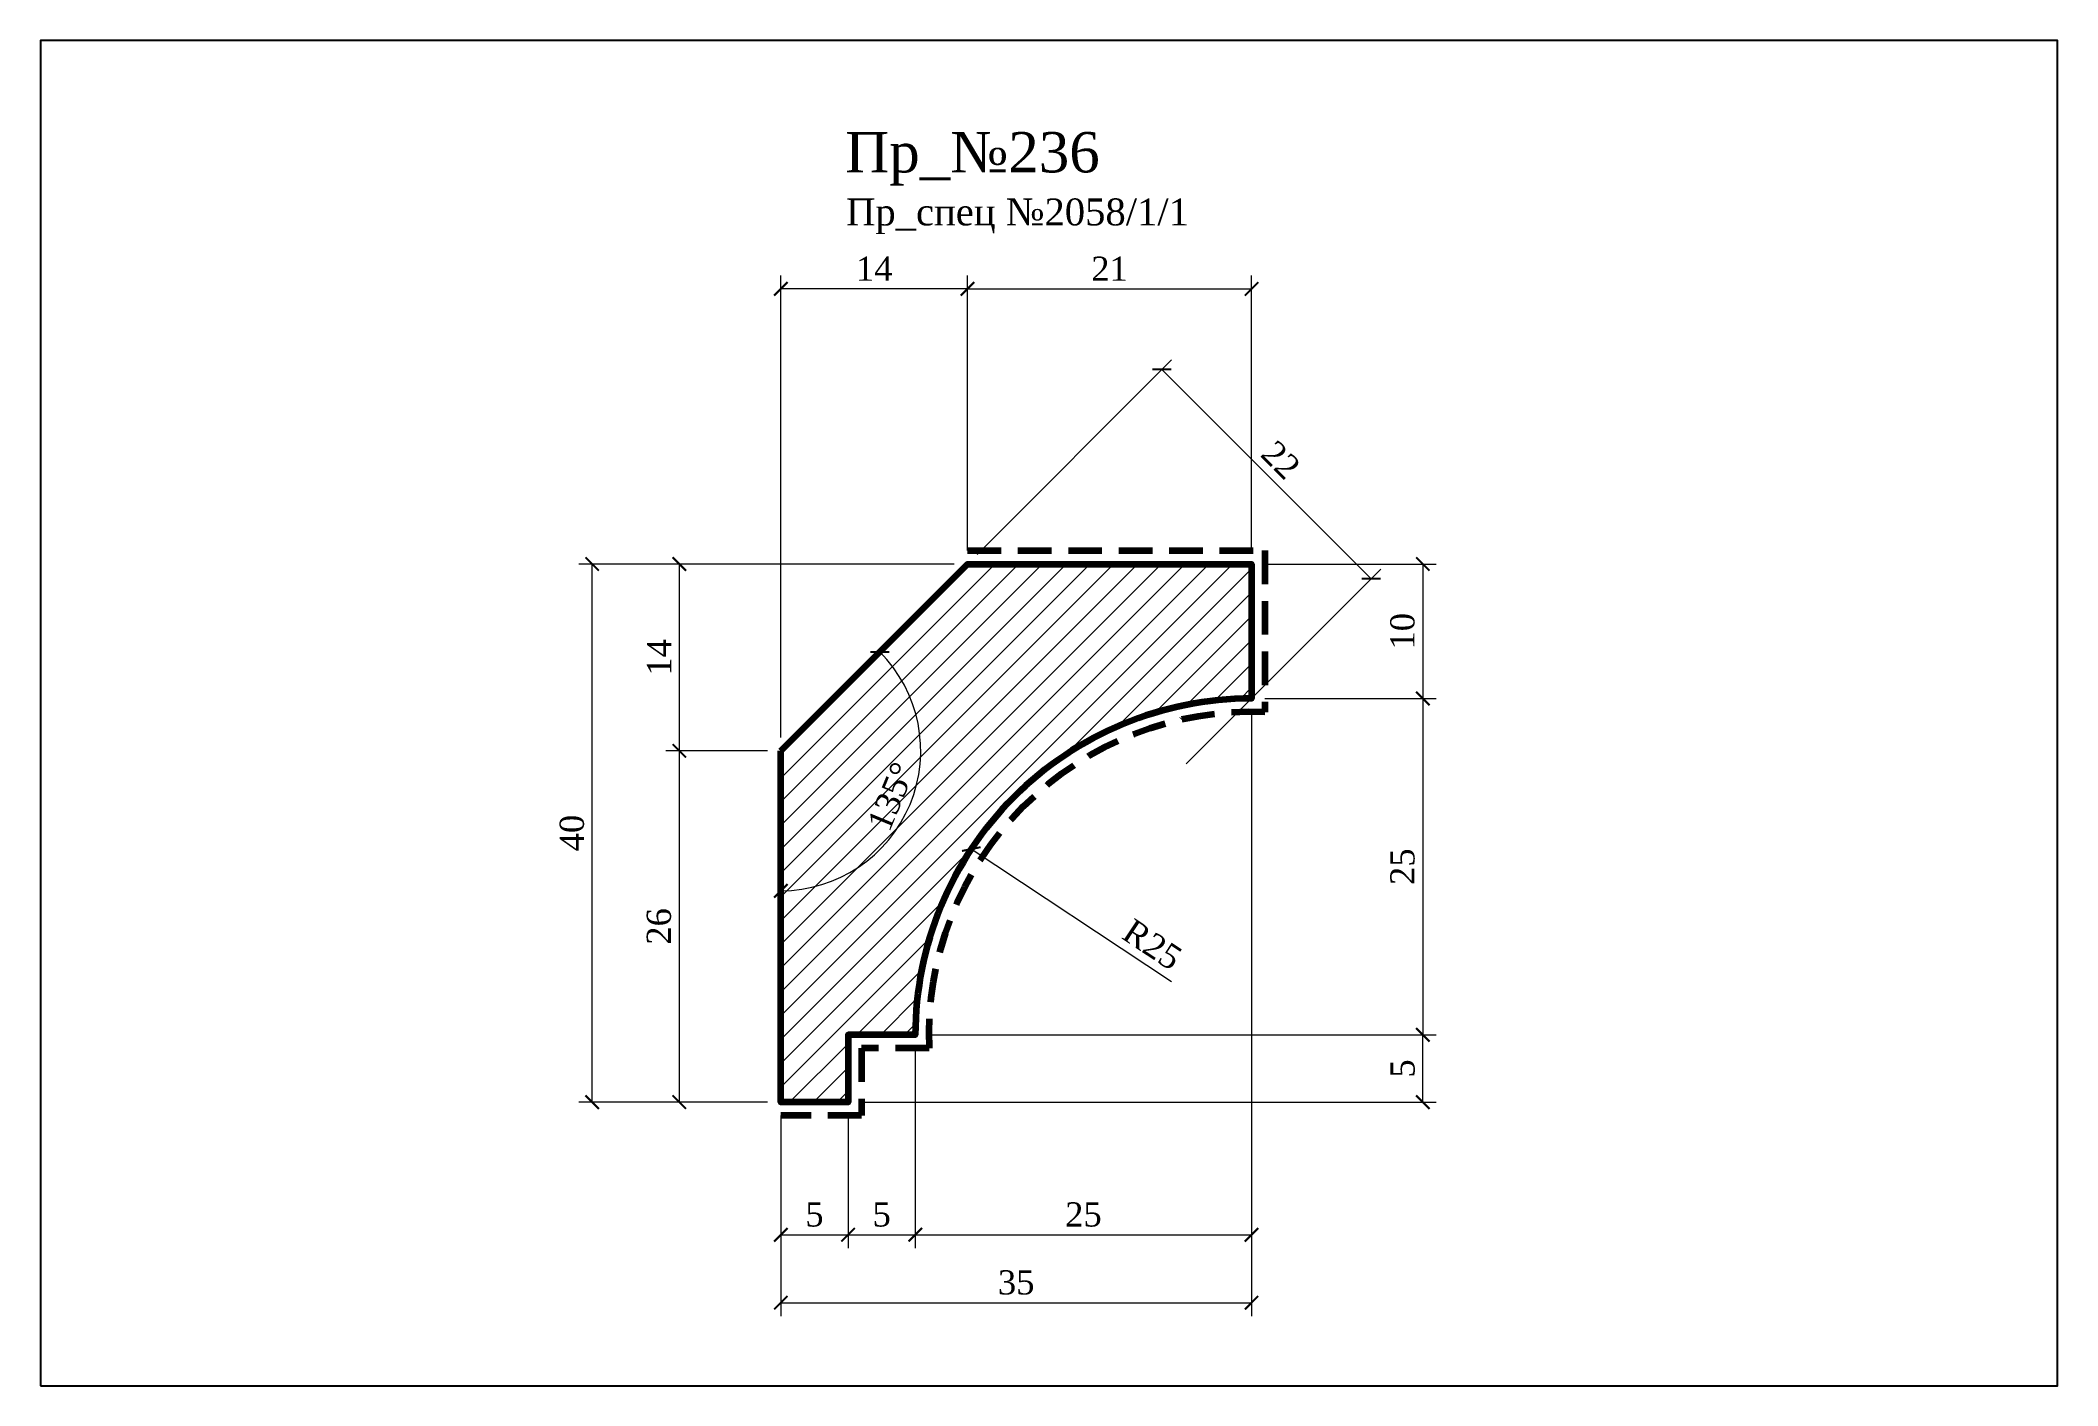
# Model space of a CAD drawing. Header units: millimetres. Extents: x 309392 to 309542, y -101287 to -101187.
import ezdxf

# ---------------------------------------------------------------- set-up
doc = ezdxf.new("R2010")
doc.units = ezdxf.units.MM
doc.header["$MEASUREMENT"] = 0
doc.linetypes.add('HIDDEN', pattern=[0.375, 0.25, -0.125])
doc.layers.add('Outside panel', color=7, linetype='Continuous', lineweight=18, true_color=0x7f5e57)
doc.layers.add('линия 15', color=7, linetype='Continuous', lineweight=15)
doc.layers.add('линия 50', color=1, linetype='Continuous', lineweight=140)
doc.styles.add('ELECT', font='times.ttf')
doc.styles.get("Standard").update_dxf_attribs({"font": 'times.ttf'})
doc.dimstyles.new('M_1', dxfattribs={"dimtxt": 1.8, "dimasz": 1, "dimexe": 1, "dimexo": 1, "dimgap": 0.6, "dimtad": 1, "dimdec": 0, "dimdsep": 46, "dimtxsty": 'Standard', "dimblk": 'ARCHTICK', "dimcen": -5, "dimclrd": 7, "dimclre": 7, "dimclrt": 7, "dimadec": 0, "dimazin": 0, "dimtfac": 1, "dimtdec": 0, "dimtmove": 0, "dimatfit": 3, "dimfxl": 1, "dimtolj": 1, "dimtzin": 0, "dimlwd": 5, "dimlwe": 5, "dimarcsym": 0})

# ---------------------------------------------------------------- blocks, each defined once
blk = doc.blocks.new('_ArchTick')
at = {"color": 0, "linetype": 'ByBlock', "const_width": 0.15}
blk.add_lwpolyline([(-0.5, -0.5), (0.5, 0.5)], dxfattribs=at)
blk = doc.blocks.new('*D6')
at = {"layer": 'Defpoints', "color": 0, "ltscale": 1000, "transparency": 16777216}
for p in [(309461.67, -101246.75), (309482.51, -101260.56)]:
    blk.add_point(p, dxfattribs=at)
at = {"layer": 'линия 15', "color": 7, "lineweight": 5, "ltscale": 1000, "transparency": 16777216}
blk.add_line((309476.55, -101256.61), (309461.67, -101246.75), dxfattribs=at)
at = {"layer": 'линия 15', "color": 7, "lineweight": 5, "ltscale": 1000, "transparency": 16777216, "rotation": 146.4674143439216}
blk.add_blockref('_ArchTick', (309461.67, -101246.75), dxfattribs=at)
at = {"layer": 'линия 15', "color": 7, "ltscale": 1000, "transparency": 16777216, "insert": (309475.13, -101253.85), "char_height": 1.8, "attachment_point": 5, "rotation": 326.4674}
blk.add_mtext('\\A1;R25', dxfattribs=at)
blk = doc.blocks.new('*D15')
at = {"layer": 'Defpoints', "color": 0, "ltscale": 1000, "transparency": 16777216}
for p in [(309461.39, -101225.56), (309447.51, -101239.45), (309447.51, -101239.45), (309454.86, -101246.8), (309447.51, -101265.56)]:
    blk.add_point(p, dxfattribs=at)
at = {"layer": 'линия 15', "color": 7, "lineweight": 5, "ltscale": 1000, "transparency": 16777216}
blk.add_arc((309447.51, -101239.45), 10.4, 270, 45, dxfattribs=at)
for p, rotation in [((309454.86, -101232.09), 135.0000000004946), ((309447.51, -101249.85), 179.9999999995439)]:
    blk.add_blockref('_ArchTick', p, dxfattribs=dict(at, rotation=rotation))
at = {"layer": 'линия 15', "color": 7, "ltscale": 1000, "transparency": 16777216, "insert": (309455.72, -101242.85), "char_height": 1.8, "attachment_point": 5, "rotation": 67.5}
blk.add_mtext('\\A1;135°', dxfattribs=at)
blk = doc.blocks.new('*D10')
at = {"layer": 'Defpoints', "color": 0, "ltscale": 1000, "transparency": 16777216}
for p in [(309447.51, -101205.11), (309461.39, -101225.56), (309447.51, -101239.45)]:
    blk.add_point(p, dxfattribs=at)
at = {"layer": 'линия 15', "color": 7, "lineweight": 5, "ltscale": 1000, "transparency": 16777216}
for p, q in [((309447.51, -101238.45), (309447.51, -101204.11)), ((309461.39, -101224.56), (309461.39, -101204.11)), ((309461.39, -101205.11), (309447.51, -101205.11))]:
    blk.add_line(p, q, dxfattribs=at)
at = {"layer": 'линия 15', "color": 7, "lineweight": 5, "ltscale": 1000, "transparency": 16777216, "rotation": 180}
blk.add_blockref('_ArchTick', (309447.51, -101205.11), dxfattribs=at)
at = {"layer": 'линия 15', "color": 7, "lineweight": 5, "ltscale": 1000, "transparency": 16777216}
blk.add_blockref('_ArchTick', (309461.39, -101205.11), dxfattribs=at)
at = {"layer": 'линия 15', "color": 7, "ltscale": 1000, "transparency": 16777216, "insert": (309454.45, -101203.61), "char_height": 1.8, "attachment_point": 5}
blk.add_mtext('\\A1;14', dxfattribs=at)
blk = doc.blocks.new('*D13')
at = {"layer": 'Defpoints', "color": 0, "ltscale": 1000, "transparency": 16777216}
for p in [(309461.39, -101225.56), (309439.96, -101239.45), (309447.51, -101239.45)]:
    blk.add_point(p, dxfattribs=at)
at = {"layer": 'линия 15', "color": 7, "lineweight": 5, "ltscale": 1000, "transparency": 16777216}
for p, q in [((309460.39, -101225.56), (309438.96, -101225.56)), ((309439.96, -101225.56), (309439.96, -101239.45)), ((309446.51, -101239.45), (309438.96, -101239.45))]:
    blk.add_line(p, q, dxfattribs=at)
for p, rotation in [((309439.96, -101225.56), 90), ((309439.96, -101239.45), 270)]:
    blk.add_blockref('_ArchTick', p, dxfattribs=dict(at, rotation=rotation))
at = {"layer": 'линия 15', "color": 7, "ltscale": 1000, "transparency": 16777216, "insert": (309438.46, -101232.5), "char_height": 1.8, "attachment_point": 5, "rotation": 90}
blk.add_mtext('\\A1;14', dxfattribs=at)
blk = doc.blocks.new('*D14')
at = {"layer": 'Defpoints', "color": 0, "ltscale": 1000, "transparency": 16777216}
for p in [(309447.51, -101239.45), (309439.96, -101265.56), (309447.51, -101265.56)]:
    blk.add_point(p, dxfattribs=at)
at = {"layer": 'линия 15', "color": 7, "lineweight": 5, "ltscale": 1000, "transparency": 16777216}
for p, q in [((309446.51, -101239.45), (309438.96, -101239.45)), ((309439.96, -101239.45), (309439.96, -101265.56)), ((309446.51, -101265.56), (309438.96, -101265.56))]:
    blk.add_line(p, q, dxfattribs=at)
for p, rotation in [((309439.96, -101239.45), 90), ((309439.96, -101265.56), 270)]:
    blk.add_blockref('_ArchTick', p, dxfattribs=dict(at, rotation=rotation))
at = {"layer": 'линия 15', "color": 7, "ltscale": 1000, "transparency": 16777216, "insert": (309438.45, -101252.5), "char_height": 1.8, "attachment_point": 5, "rotation": 90}
blk.add_mtext('\\A1;26', dxfattribs=at)
blk = doc.blocks.new('*D7')
at = {"layer": 'Defpoints', "color": 0, "ltscale": 1000, "transparency": 16777216}
for p in [(309482.51, -101235.56), (309457.51, -101260.56), (309495.25, -101260.56)]:
    blk.add_point(p, dxfattribs=at)
at = {"layer": 'линия 15', "color": 7, "lineweight": 5, "ltscale": 1000, "transparency": 16777216}
for p, q in [((309483.51, -101235.56), (309496.25, -101235.56)), ((309495.25, -101235.56), (309495.25, -101260.56)), ((309458.51, -101260.56), (309496.25, -101260.56))]:
    blk.add_line(p, q, dxfattribs=at)
for p, rotation in [((309495.25, -101235.56), 90), ((309495.25, -101260.56), 270)]:
    blk.add_blockref('_ArchTick', p, dxfattribs=dict(at, rotation=rotation))
at = {"layer": 'линия 15', "color": 7, "ltscale": 1000, "transparency": 16777216, "insert": (309493.74, -101248.06), "char_height": 1.8, "attachment_point": 5, "rotation": 90}
blk.add_mtext('\\A1;25', dxfattribs=at)
blk = doc.blocks.new('*D9')
at = {"layer": 'Defpoints', "color": 0, "ltscale": 1000, "transparency": 16777216}
for p in [(309482.51, -101225.56), (309482.51, -101235.56), (309495.25, -101235.56)]:
    blk.add_point(p, dxfattribs=at)
at = {"layer": 'линия 15', "color": 7, "lineweight": 5, "ltscale": 1000, "transparency": 16777216}
for p, q in [((309483.51, -101225.56), (309496.25, -101225.56)), ((309495.25, -101225.56), (309495.25, -101235.56)), ((309483.51, -101235.56), (309496.25, -101235.56))]:
    blk.add_line(p, q, dxfattribs=at)
for p, rotation in [((309495.25, -101225.56), 90), ((309495.25, -101235.56), 270)]:
    blk.add_blockref('_ArchTick', p, dxfattribs=dict(at, rotation=rotation))
at = {"layer": 'линия 15', "color": 7, "ltscale": 1000, "transparency": 16777216, "insert": (309493.74, -101230.56), "char_height": 1.8, "attachment_point": 5, "rotation": 90}
blk.add_mtext('\\A1;10', dxfattribs=at)

msp = doc.modelspace()

# ---------------------------------------------------------------- hatches: boundary and pattern name
at = {"layer": 'Outside panel', "ltscale": 1000}
h = msp.add_hatch(dxfattribs=at)
h.set_pattern_fill('ANSI31', color=256, scale=10)
h.set_pattern_definition([(45, (-521.1487, -3594.8863), (-0.8838834765, 0.8838834765), [])])
h.paths.add_polyline_path([(309482.51, -101225.56), (309461.39, -101225.56), (309447.51, -101239.45), (309447.51, -101265.56), (309452.51, -101265.56), (309452.51, -101260.56), (309457.51, -101260.56, -0.414214), (309482.51, -101235.56)])
h.paths.add_polyline_path([(309456.31, -101246.41), (309458.59, -101240.91), (309455.04, -101239.44), (309452.76, -101244.94)], flags=24)

# ---------------------------------------------------------------- linework, layer by layer
at = {"color": 6, "ltscale": 1000}
msp.add_lwpolyline([(309392.45, -101286.64), (309542.45, -101286.64), (309542.45, -101186.64), (309392.45, -101186.64)], close=True, dxfattribs=at)
at = {"layer": 'линия 50', "color": 1, "linetype": 'HIDDEN', "ltscale": 10, "true_color": 0xff0909}
msp.add_lwpolyline([(309461.39, -101224.56), (309483.51, -101224.56), (309483.51, -101236.58, 0.438845), (309458.53, -101261.56), (309453.51, -101261.56), (309453.51, -101266.56), (309447.51, -101266.56)], format="xyb", dxfattribs=at)
at = {"layer": 'линия 50', "color": 7}
msp.add_lwpolyline([(309447.51, -101239.45), (309461.39, -101225.56), (309482.51, -101225.56), (309482.51, -101235.56, 0.414214), (309457.51, -101260.56), (309452.51, -101260.56), (309452.51, -101265.56), (309447.51, -101265.56)], format="xyb", close=True, dxfattribs=at)

# ---------------------------------------------------------------- texts
at = {"color": 5, "ltscale": 1000, "style": 'ELECT'}
msp.add_text('Пр_№236', height=3, dxfattribs=at).set_placement((309452.3, -101196.45))
at = {"color": 7, "ltscale": 1000, "style": 'ELECT'}
msp.add_text('Пр_спец №2058/1/1 ', height=2, dxfattribs=at).set_placement((309452.36, -101200.39))

# ---------------------------------------------------------------- dimensions: what is measured, and where the dimension line sits
at = {"layer": 'линия 15', "color": 7, "ltscale": 1000}
dim = msp.add_linear_dim(base=(309447.51, -101205.11), p1=(309461.39, -101225.56), p2=(309447.51, -101239.45), dimstyle='M_1', dxfattribs=at)
dim.commit()
dim.dimension.update_dxf_attribs({"geometry": '*D10', "text_midpoint": (309454.45, -101203.61)})
for base, p1, p2 in [((309482.51, -101205.11), (309461.39, -101225.56), (309482.51, -101225.56)), ((309482.51, -101275.42), (309457.51, -101260.56), (309482.51, -101235.56)), ((309482.51, -101280.47), (309447.51, -101275.3), (309482.51, -101245.3)), ((309457.51, -101275.42), (309452.51, -101265.56), (309457.51, -101260.56)), ((309452.51, -101275.42), (309447.51, -101265.56), (309452.51, -101265.56))]:
    msp.add_linear_dim(base=base, p1=p1, p2=p2, dimstyle='M_1', dxfattribs=at).render()
msp.add_aligned_dim(p1=(309461.39, -101225.56), p2=(309476.95, -101241.12), distance=20.45, dimstyle='M_1', dxfattribs=at).render()
for base, p1, p2 in [((309433.48, -101225.56), (309447.51, -101265.56), (309461.39, -101225.56)), ((309495.25, -101260.56), (309452.51, -101265.56), (309457.51, -101260.56))]:
    msp.add_linear_dim(base=base, p1=p1, p2=p2, angle=90, dimstyle='M_1', dxfattribs=at).render()
for base, p1, p2, picture, middle in [((309439.96, -101239.45), (309461.39, -101225.56), (309447.51, -101239.45), '*D13', (309438.46, -101232.5)), ((309495.25, -101235.56), (309482.51, -101225.56), (309482.51, -101235.56), '*D9', (309493.74, -101230.56)), ((309495.25, -101260.56), (309482.51, -101235.56), (309457.51, -101260.56), '*D7', (309493.74, -101248.06)), ((309439.96, -101265.56), (309447.51, -101239.45), (309447.51, -101265.56), '*D14', (309438.45, -101252.5))]:
    dim = msp.add_linear_dim(base=base, p1=p1, p2=p2, angle=90, dimstyle='M_1', dxfattribs=at)
    dim.commit()
    dim.dimension.update_dxf_attribs({"geometry": picture, "text_midpoint": middle})
dim = msp.add_angular_dim_2l(base=(309454.86, -101246.8), line1=((309447.51, -101239.45), (309461.39, -101225.56)), line2=((309447.51, -101265.56), (309447.51, -101239.45)), dimstyle='M_1', dxfattribs=at)
dim.commit()
dim.dimension.update_dxf_attribs({"geometry": '*D15', "text_midpoint": (309455.72, -101242.85)})
dim = msp.add_radius_dim(center=(309482.51, -101260.56), mpoint=(309461.67, -101246.75), dimstyle='M_1', dxfattribs=at)
dim.commit()
dim.dimension.update_dxf_attribs({"geometry": '*D6', "text_midpoint": (309474.29, -101255.12), "dimtype": 132})

doc.saveas('drawing.dxf')
